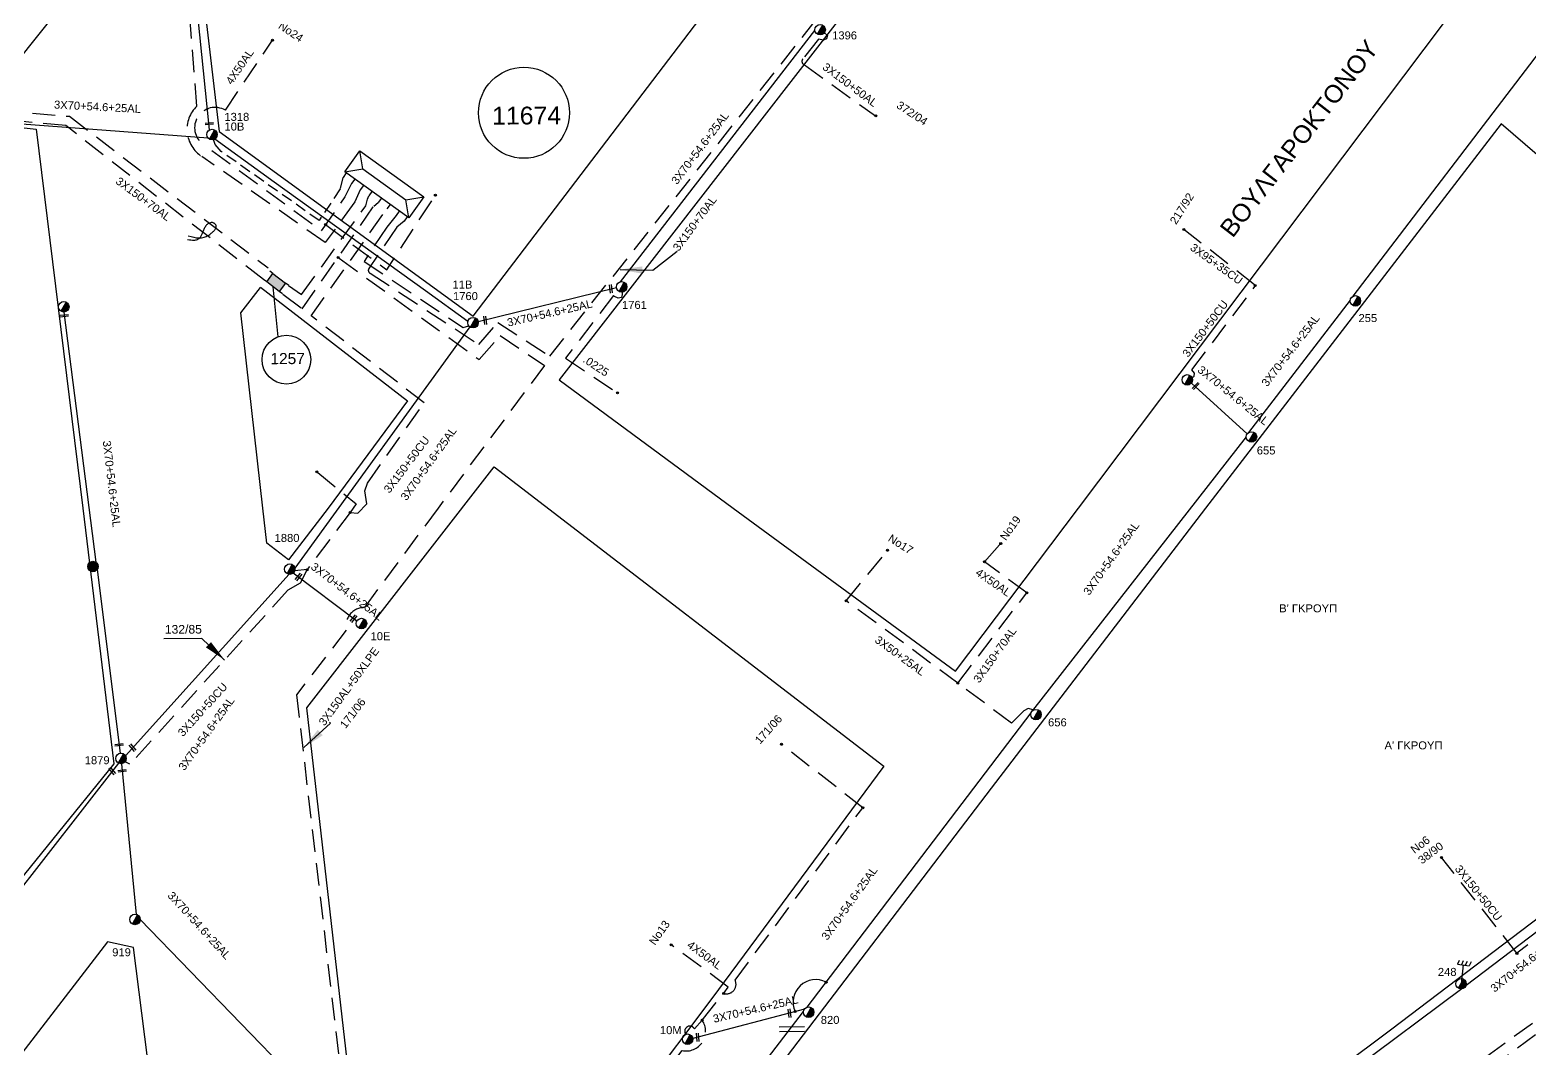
# Model space of a CAD drawing. Header units: millimetres. Extents: x 926 to 2032, y 728 to 1260.
# Drawn here: x 1541.9 to 1710.7, y 998 to 1112.6 of the extents above; entities that cross this region are included whole.
import ezdxf

# ---------------------------------------------------------------- set-up
doc = ezdxf.new("R2010")
doc.units = ezdxf.units.MM
doc.linetypes.add('DASHED', pattern=[19.05, 12.7, -6.35])
doc.linetypes.add('HIDDEN', pattern=[9.525, 6.35, -3.175])
for name, color, linetype in [('Link Box 4 Διευθύνσεων', 7, 'Continuous'), ('Άγνωστα', 7, 'Continuous'), ('Γείωση', 7, 'Continuous'), ('Επιγραφές - Σχήματα', 7, 'Continuous'), ('Καλώδια ΧΤ   3x150+50AL', 7, 'DASHED'), ('Καλώδια ΧΤ   3x150+50CU', 7, 'DASHED'), ('Καλώδια ΧΤ   3x150AL+50XLPE', 7, 'DASHED'), ('Καλώδια ΧΤ   3x95+35 CU', 7, 'DASHED'), ('Μηχανική τομή', 7, 'Continuous'), ('Στύλος Ξύλινος', 7, 'Continuous'), ('Στύλος Ξύλινος @ 1', 7, 'Continuous'), ('Στύλος ΦΜ', 7, 'Continuous'), ('Στύλος ΦΜ @ 1', 7, 'Continuous'), ('Συνδέσεις', 7, 'Continuous'), ('Συνεστραμμένα ΧΤ   3x70+54.6+25 AL', 7, 'SYN_LINE'), ('Τομή', 7, 'Continuous'), ('Υποσταθμός πόλεως', 7, 'Continuous'), ('Υπόβαθρο ΔΕΗ', 7, 'Continuous'), ('Υπόγεια καλώδια Δικτύου ΧΤ και Παρ. ΧΤ - 3X150+70 AL', 7, 'DASHED'), ('Υπόγεια καλώδια Παροχών ΧΤ   .0225', 7, 'DASHED'), ('Υπόγεια καλώδια Παροχών ΧΤ   4x50AL', 7, 'DASHED')]:
    doc.layers.add(name, color=color, linetype=linetype)
doc.styles.get("Standard").update_dxf_attribs({"font": 'arial.ttf'})
doc.linetypes.add('SYN_LINE', pattern='A,0.5,-0.0001,["/\\/\\/\\/",Standard,S=0.1,R=0,X=0,Y=-0.05],-0.25', length=0.7501)
doc.dimstyles.new('ISO-25', dxfattribs={"dimtxt": 2.5, "dimasz": 2.5, "dimexe": 1.25, "dimexo": 0.625, "dimtad": 1, "dimtxsty": 'Standard', "dimcen": 2.5, "dimadec": 0, "dimazin": 0, "dimtfac": 1, "dimtmove": 0, "dimatfit": 3, "dimfxl": 1, "dimarcsym": 0})

# ---------------------------------------------------------------- blocks, each defined once
blk = doc.blocks.new('ΥΠΑΡΧΩΝ ΤΣΙΜΕΝΤΕΝΙΟΣ ΣΤΥΛΟΣ')
at = {"layer": 'Στύλος ΦΜ'}
blk.add_hatch(color=256, dxfattribs=at).paths.add_polyline_path([(-1.29, -2.28, 0.574793), (2.62, 0, 0.268822), (1.3, 2.27)])
blk.add_line((-1.29, -2.28), (1.3, 2.27), dxfattribs=at)
blk.add_circle((0, 0), 2.62, dxfattribs=at)
at = {"layer": 'Στύλος ΦΜ', "flags": 4}
for tag, p in [('ΑΡΙΘΜΟΣ', (-4.68, 8.05)), ('ΤΥΠΟΣ', (-4.91, 3.03))]:
    blk.add_attdef(tag, p, '', height=4, dxfattribs=at)
blk = doc.blocks.new('ΜΗΧΑΝΙΚΗ ΤΟΜΗ')
at = {"layer": 'Μηχανική τομή', "ltscale": 40}
for p, q in [((-1.89, 0.78), (1.89, 0.78)), ((1.89, 0), (-1.89, 0))]:
    blk.add_line(p, q, dxfattribs=at)
blk = doc.blocks.new('_ΣΥΝΔΕΣΗ')
at = {"layer": 'Συνδέσεις', "linetype": 'SYN_LINE', "ltscale": 40}
blk.add_hatch(color=256, dxfattribs=at).paths.add_polyline_path([(0.5, -0.01, 1), (-0.5, -0.01, 1)])
at = {"layer": 'Συνδέσεις'}
blk.add_circle((0, -0.01), 0.5, dxfattribs=at)
blk = doc.blocks.new('ΥΠΟΣΤΑΘΜΟΣ ΠΟΛΕΩΣ 8 ΑΝΑΧΩΡΗΣΕΩΝ')
at = {"layer": 'Υποσταθμός πόλεως', "linetype": 'Continuous', "ltscale": 40}
for p, q in [((-8.18, -2.82), (-8.18, -4)), ((-5.9, -2.82), (-5.9, -4)), ((-3.55, -2.82), (-3.55, -4)), ((-1.28, -2.82), (-1.28, -4)), ((1.23, -2.82), (1.23, -4)), ((3.56, -2.82), (3.56, -4)), ((6.03, -2.82), (6.03, -4)), ((8.16, -2.82), (8.16, -4))]:
    blk.add_line(p, q, dxfattribs=at)
blk.add_lwpolyline([(-8.57, 2.82), (8.57, 2.82), (8.57, -2.82), (-8.57, -2.82)], close=True, dxfattribs=at)
for points in [[(-5.75, 0), (-8.57, 2.82)], [(5.75, 0), (8.57, 2.82)], [(-8.57, -2.82), (-5.75, 0)], [(-5.75, 0), (5.75, 0)], [(8.57, -2.82), (5.75, 0)]]:
    blk.add_lwpolyline(points, dxfattribs=at)
at = {"layer": 'Υποσταθμός πόλεως', "linetype": 'SYN_LINE', "ltscale": 40, "flags": 1}
for tag, p in [('ΜΕΤΑΣΧΗΜΑΤΙΣΜΟΣ', (9.59, 1.44)), ('ΙΣΧΥΣ', (9.57, -1.35)), ('ΑΡΙΘΜΟΣ', (9.69, -4.07))]:
    blk.add_attdef(tag, p, '', height=1.8, dxfattribs=at)
blk = doc.blocks.new('LINK BOX 4 ΑΝΑΧΩΡΗΣΕΩΝ')
at = {"layer": 'Link Box 4 Διευθύνσεων', "ltscale": 40}
blk.add_hatch(color=256, dxfattribs=at).paths.add_polyline_path([(-3.54, 0), (-3.54, -4.67), (3.54, -4.67), (3.54, 0)])
for p, q in [((-3.54, 0), (-5.33, 0)), ((5.33, 0), (3.54, 0)), ((-3.54, -4.67), (-5.33, -4.67)), ((5.33, -4.67), (3.54, -4.67))]:
    blk.add_line(p, q, dxfattribs=at)
blk.add_lwpolyline([(-3.54, -4.67), (-3.54, 0), (3.54, 0), (3.54, -4.67)], close=True, dxfattribs=at)
blk = doc.blocks.new('ΥΠΑΡΧΩΝ ΞΥΛΙΝΟΣ ΣΤΥΛΟΣ')
at = {"layer": 'Στύλος Ξύλινος'}
h = blk.add_hatch(color=7, dxfattribs=at)
h.paths.add_polyline_path([(-2.62, 0, 0.270008), (-1.29, -2.28), (1.3, 2.27, 0.576266)])
h.paths.add_polyline_path([(-1.29, -2.28, 0.574793), (2.62, 0, 0.268822), (1.3, 2.27)])
at = {"layer": 'Στύλος Ξύλινος', "color": 7}
blk.add_line((-1.29, -2.28), (1.3, 2.27), dxfattribs=at)
blk.add_circle((0, 0), 2.62, dxfattribs=at)
at = {"layer": 'Στύλος Ξύλινος', "flags": 4}
for tag, p in [('ΑΡΙΘΜΟΣ', (-4.91, 8.6)), ('ΤΥΠΟΣ', (-4.85, 3.39))]:
    blk.add_attdef(tag, p, '', height=4, dxfattribs=at)
blk = doc.blocks.new('ΓΕΙΩΣΗ')
at = {"layer": 'Γείωση', "ltscale": 40}
for p, q in [((-2.34, 11.45), (-3, 9.45)), ((-0.34, 11.45), (-1, 9.45)), ((0, 9.45), (0, 0)), ((1.66, 11.45), (1, 9.45)), ((3.66, 11.45), (3, 9.45))]:
    blk.add_line(p, q, dxfattribs=at)
blk.add_lwpolyline([(-3, 9.45), (3, 9.45)], dxfattribs=at)
blk = doc.blocks.new('ΤΟΜΗ')
at = {"layer": 'Τομή', "ltscale": 40}
for p, q in [((-5.68, 0), (5.68, 0)), ((5.68, -2.33), (-5.68, -2.33))]:
    blk.add_line(p, q, dxfattribs=at)

msp = doc.modelspace()

# ---------------------------------------------------------------- linework, layer by layer
at = {"layer": 'Άγνωστα', "color": 85, "linetype": 'HIDDEN', "ltscale": 0.2}
msp.add_lwpolyline([(1577.12, 1096.04), (1576.8, 1094.74), (1574.43, 1091.19), (1563.43, 1098.95), (1562.74, 1099.73), (1562.56, 1100.3)], dxfattribs=at)
at = {"layer": 'Άγνωστα', "color": 2, "linetype": 'DASHED', "ltscale": 0.2}
msp.add_lwpolyline([(1583.09, 1091.76), (1582.04, 1090.46), (1579.5, 1086.59), (1590.65, 1079.14), (1591.28, 1079.35)], dxfattribs=at)
at = {"layer": 'Άγνωστα', "color": 62, "linetype": 'DASHED', "ltscale": 0.2}
msp.add_lwpolyline([(1654.78, 1036.17), (1654.21, 1036.29), (1653.72, 1036.06), (1652.32, 1034.64), (1646.29, 1039.16), (1633.74, 1048.42), (1638.39, 1054.1)], dxfattribs=at)
msp.add_lwpolyline([(1619.95, 1004.26, 0.652794), (1621.23, 1005.75), (1635.59, 1025.15), (1626.45, 1032.28)], format="xyb", dxfattribs=at)
at = {"layer": 'Άγνωστα'}
msp.add_arc((1630.29, 1003.28), 2.53, 61.8499, 204.8631, dxfattribs=at)
at = {"layer": 'Επιγραφές - Σχήματα'}
for points in [[(1559.72, 1089.48), (1560.06, 1089.38), (1560.36, 1089.31), (1560.62, 1089.26), (1560.85, 1089.24), (1561.04, 1089.24), (1561.21, 1089.25), (1561.36, 1089.28), (1561.49, 1089.32), (1561.62, 1089.36), (1561.74, 1089.41), (1561.84, 1089.45), (1561.95, 1089.51), (1562.04, 1089.56), (1562.13, 1089.62), (1562.22, 1089.69), (1562.3, 1089.75), (1562.38, 1089.81), (1562.45, 1089.88), (1562.52, 1089.95), (1562.58, 1090.01), (1562.64, 1090.08), (1562.69, 1090.15), (1562.74, 1090.21), (1562.78, 1090.27), (1562.81, 1090.33), (1562.83, 1090.39), (1562.85, 1090.44), (1562.86, 1090.49), (1562.86, 1090.54), (1562.85, 1090.59), (1562.84, 1090.64), (1562.82, 1090.69), (1562.79, 1090.73), (1562.76, 1090.78), (1562.72, 1090.82), (1562.67, 1090.85), (1562.62, 1090.89), (1562.56, 1090.91), (1562.5, 1090.93), (1562.43, 1090.95), (1562.36, 1090.95), (1562.29, 1090.95), (1562.21, 1090.93), (1562.14, 1090.91), (1562.06, 1090.89), (1561.99, 1090.85), (1561.91, 1090.8), (1561.85, 1090.75), (1561.78, 1090.69), (1561.72, 1090.62), (1561.66, 1090.54), (1561.61, 1090.46), (1561.55, 1090.37), (1561.51, 1090.29), (1561.46, 1090.19), (1561.42, 1090.1), (1561.38, 1090.01), (1561.34, 1089.92), (1561.31, 1089.83), (1561.27, 1089.74), (1561.24, 1089.66), (1561.2, 1089.57), (1561.17, 1089.49), (1561.13, 1089.42), (1561.09, 1089.35), (1561.05, 1089.29), (1561.01, 1089.23), (1560.96, 1089.17), (1560.9, 1089.13), (1560.84, 1089.08), (1560.77, 1089.05), (1560.7, 1089.02), (1560.62, 1088.99), (1560.53, 1088.97), (1560.43, 1088.96), (1560.31, 1088.96), (1560.18, 1088.96), (1560.02, 1088.97), (1559.85, 1088.99), (1559.64, 1089.02)], [(1569.24, 1083.75), (1569.79, 1078.1)]]:
    msp.add_lwpolyline(points, dxfattribs=at)
for centre, radius in [((1597.48, 1103.31), 5.12), ((1570.76, 1075.54), 2.74)]:
    msp.add_circle(centre, radius, dxfattribs=at)
at = {"layer": 'Καλώδια ΧΤ   3x150+50AL', "color": 2, "ltscale": 0.2}
msp.add_lwpolyline([(1631.27, 1112.3), (1631.61, 1111.99), (1631.53, 1111.62), (1631.17, 1111.46), (1630.6, 1111.58), (1628.84, 1109.35, 0.513874), (1629.03, 1108.69), (1637.04, 1102.95)], format="xyb", dxfattribs=at)
at = {"layer": 'Καλώδια ΧΤ   3x150+50CU', "color": 173, "ltscale": 0.2}
for points in [[(1560.68, 1104.06), (1558.64, 1129.8)], [(1579.07, 1094.65), (1578.46, 1093.29), (1575.13, 1088.7), (1561.25, 1098.4)]]:
    msp.add_lwpolyline(points, dxfattribs=at)
at = {"layer": 'Καλώδια ΧΤ   3x150+50CU', "color": 151, "ltscale": 0.2}
for points in [[(1577.93, 1058.35), (1578.8, 1058.27), (1579.79, 1059.34), (1579.59, 1060.8), (1579.86, 1061.66), (1586.26, 1070.68), (1573.55, 1080.46), (1582.06, 1092.5)], [(1574.28, 1062.86), (1578.61, 1059.32), (1577.93, 1058.35), (1573.11, 1051.94), (1571.69, 1051.78)], [(1573.11, 1051.94), (1572.3, 1050.41), (1570.91, 1049.6), (1553.16, 1030.04), (1552.6, 1030.31)]]:
    msp.add_lwpolyline(points, dxfattribs=at)
at = {"layer": 'Καλώδια ΧΤ   3x150+50CU', "color": 62, "ltscale": 0.2}
msp.add_lwpolyline([(1672.64, 1073.52), (1672.86, 1073.67), (1672.91, 1074.03), (1672.63, 1074.39), (1679.7, 1083.76)], dxfattribs=at)
at = {"layer": 'Καλώδια ΧΤ   3x150+50CU', "color": 133, "ltscale": 0.2}
msp.add_lwpolyline([(1777.66, 1076.25), (1777.77, 1074.4), (1761.42, 1054.18), (1761.54, 1053.87), (1761.9, 1053.4), (1762.02, 1053.04), (1761.8, 1052.59), (1754.89, 1044.72), (1737.68, 1031.14), (1737.67, 1030.69), (1737.64, 1030.28), (1737.39, 1030.04), (1734.67, 1028.17), (1709.19, 1008.77), (1700.7, 1019.55)], dxfattribs=at)
at = {"layer": 'Καλώδια ΧΤ   3x150+50CU', "color": 173, "ltscale": 0.2}
msp.add_arc((1563.18, 1101.45), 3.61, 133.787, 237.5519, dxfattribs=at)
at = {"layer": 'Καλώδια ΧΤ   3x150AL+50XLPE', "color": 62, "ltscale": 0.2}
for points in [[(1576.68, 1086.96), (1592.43, 1075.55), (1594.81, 1078.25), (1599.79, 1074.9), (1587.83, 1058.85), (1579.54, 1047.68, 0.467499), (1577.47, 1045.12), (1571.89, 1037.83), (1577.4, 990.72), (1577.51, 989.76)], [(1577.4, 990.72, -0.59733), (1577.78, 987.29), (1580.98, 961.46), (1588.34, 961.32), (1602.43, 980.55), (1615.27, 997.83, 0.674448), (1617.53, 1001.24, -8.869926)]]:
    msp.add_lwpolyline(points, format="xyb", dxfattribs=at)
at = {"layer": 'Καλώδια ΧΤ   3x150AL+50XLPE', "color": 133, "ltscale": 0.2}
msp.add_lwpolyline([(1781.84, 1037.07), (1759.93, 1036.55), (1720.17, 1007.61), (1704.21, 996.01), (1707.78, 990.7)], dxfattribs=at)
at = {"layer": 'Καλώδια ΧΤ   3x150AL+50XLPE', "color": 151, "ltscale": 0.2}
msp.add_lwpolyline([(1741.96, 1022.22), (1705.88, 995.63), (1708.62, 991.28)], dxfattribs=at)
at = {"layer": 'Καλώδια ΧΤ   3x95+35 CU', "color": 62, "ltscale": 0.2}
msp.add_lwpolyline([(1679.68, 1083.97), (1671.73, 1090.17)], dxfattribs=at)
at = {"layer": 'Συνεστραμμένα ΧΤ   3x70+54.6+25 AL', "color": 173, "ltscale": 20}
msp.add_line((1571.07, 1051.4), (1552.64, 1031), dxfattribs=at)
at = {"layer": 'Συνεστραμμένα ΧΤ   3x70+54.6+25 AL', "color": 85, "ltscale": 20}
for points in [[(1535.95, 1103.46), (1558.28, 1131.43)], [(1562.1, 1101.38), (1560.58, 1116.54)], [(1535.98, 1102.45), (1561.94, 1100.48)], [(1562.69, 1100.36), (1569.39, 1095.54), (1586.41, 1083.31), (1591.18, 1079.86)]]:
    msp.add_lwpolyline(points, dxfattribs=at)
at = {"layer": 'Συνεστραμμένα ΧΤ   3x70+54.6+25 AL', "color": 2, "ltscale": 20}
for points in [[(1608.34, 1084.31), (1630.21, 1112.55)], [(1592.33, 1079.83), (1607.88, 1083.66)], [(1736.81, 1030.45), (1703.46, 1005.16)], [(1702.97, 1004.76), (1666.2, 977.35)]]:
    msp.add_lwpolyline(points, dxfattribs=at)
at = {"layer": 'Συνεστραμμένα ΧΤ   3x70+54.6+25 AL', "color": 62, "ltscale": 20}
for points in [[(1711.7, 1110.13), (1690.73, 1082.67)], [(1690.43, 1082.25), (1678.97, 1067.33)], [(1678.85, 1067.21), (1672.57, 1072.91)], [(1678.73, 1066.85), (1654.7, 1036.07)], [(1629.35, 1002.71), (1654.53, 1035.83)], [(1629.03, 1002.49), (1616.47, 999.19)]]:
    msp.add_lwpolyline(points, dxfattribs=at)
at = {"layer": 'Συνεστραμμένα ΧΤ   3x70+54.6+25 AL', "color": 151, "ltscale": 20}
for points in [[(1545.71, 1080.9), (1549.33, 1052.75)], [(1549.48, 1051.95), (1552.05, 1031.27)], [(1552.2, 1030.1), (1553.87, 1013.15)], [(1554.31, 1012.56), (1576.94, 989.19)], [(1606.19, 972.57), (1628.93, 1002.24)]]:
    msp.add_lwpolyline(points, dxfattribs=at)
at = {"layer": 'Συνεστραμμένα ΧΤ   3x70+54.6+25 AL', "color": 173, "ltscale": 20}
for points in [[(1591.39, 1079.24), (1571.71, 1052.09)], [(1551.88, 1030.16), (1535.47, 1009.17)]]:
    msp.add_lwpolyline(points, dxfattribs=at)
at = {"layer": 'Συνεστραμμένα ΧΤ   3x70+54.6+25 AL', "ltscale": 20}
msp.add_lwpolyline([(1578.68, 1046.13), (1571.52, 1051.54)], dxfattribs=at)
at = {"layer": 'Υπόβαθρο ΔΕΗ'}
for points in [[(1583.24, 1162.95), (1559.64, 1131.55), (1563.19, 1101.19), (1591.75, 1080.45), (1639.16, 1142.64)], [(1670.76, 1162.95), (1664.73, 1155.1), (1640.67, 1123.81), (1601.43, 1073.28), (1621.03, 1058.85), (1646.03, 1040.52), (1659.87, 1058.85), (1710.2, 1125.67), (1717.98, 1135.86), (1722.39, 1141.78), (1693.76, 1162.95)], [(1567.85, 1083.68), (1584.38, 1070.9), (1575.44, 1058.85), (1570.99, 1053.04), (1568.54, 1054.91), (1568.11, 1058.85), (1565.63, 1080.79), (1567.86, 1083.67)]]:
    msp.add_lwpolyline(points, dxfattribs=at)
for points in [[(1489.55, 953.84), (1448.74, 991.58), (1477.19, 1027.72), (1501.58, 1058.85), (1535.91, 1102.23), (1542.62, 1101.48), (1547.84, 1058.85), (1551.34, 1030.07), (1489.55, 953.84), (1489.55, 953.84)], [(1634.55, 954.76), (1652.79, 968.58), (1695.12, 1000.29), (1715.96, 1016.08), (1737.39, 1032.3), (1754.09, 1045.01), (1747.9, 1058.85), (1741.7, 1072.57), (1707.42, 1102.08), (1674.16, 1058.85), (1650.05, 1027.34), (1624.19, 993.44), (1594.49, 954.76), (1584.27, 941.2), (1586.35, 922.15), (1593.74, 923.59), (1606.79, 933.59)], [(1594.13, 1063.49), (1637.98, 1029.82), (1618.6, 1003.69), (1587.26, 961.98), (1581.56, 961.97), (1573.07, 1036.37), (1594.13, 1063.49), (1594.13, 1063.49)], [(1560.48, 954.76), (1553.54, 1009.43), (1550.64, 1010.07), (1508.03, 954.76), (1499.57, 943.81), (1528.05, 917.19), (1541.79, 904.46), (1555.85, 923.66), (1563.07, 933.28)]]:
    msp.add_lwpolyline(points, close=True, dxfattribs=at)
at = {"layer": 'Υπόγεια καλώδια Δικτύου ΧΤ και Παρ. ΧΤ - 3X150+70 AL', "color": 6, "ltscale": 0.2}
msp.add_lwpolyline([(1583.99, 1091.12), (1583.18, 1090.45), (1580.03, 1085.78, 0.46542), (1580.18, 1085.26), (1592.41, 1077.24), (1594.54, 1079.71), (1600.4, 1075.94), (1629.99, 1113.3), (1646.57, 1134.34), (1656.76, 1147.49), (1660.04, 1151.77)], format="xyb", dxfattribs=at)
at = {"layer": 'Υπόγεια καλώδια Δικτύου ΧΤ και Παρ. ΧΤ - 3X150+70 AL', "color": 30, "ltscale": 0.2}
for points in [[(1538.4, 1103.6), (1546.35, 1102.91), (1568.69, 1085.86)], [(1545.93, 1101.86), (1537.18, 1102.71)], [(1568.18, 1084.55), (1545.93, 1101.86)], [(1571.01, 1083.87), (1572.45, 1082.88), (1579.7, 1092.85), (1579.87, 1093.6), (1580.02, 1093.96)]]:
    msp.add_lwpolyline(points, dxfattribs=at)
at = {"layer": 'Υπόγεια καλώδια Δικτύου ΧΤ και Παρ. ΧΤ - 3X150+70 AL', "color": 62, "ltscale": 0.2}
for points in [[(1570.37, 1082.89), (1572.54, 1081.26), (1580.6, 1092.82), (1581.08, 1093.21)], [(1646.29, 1039.16), (1654.04, 1049.31)]]:
    msp.add_lwpolyline(points, dxfattribs=at)
at = {"layer": 'Υπόγεια καλώδια Παροχών ΧΤ   .0225', "color": 2, "ltscale": 0.2}
msp.add_lwpolyline([(1608.52, 1083.15), (1608.54, 1082.88), (1608.44, 1082.55), (1608.08, 1082.45), (1607.68, 1082.64), (1607.54, 1082.74), (1602.17, 1075.71), (1607.89, 1071.87)], dxfattribs=at)
at = {"layer": 'Υπόγεια καλώδια Παροχών ΧΤ   4x50AL', "color": 27, "ltscale": 0.2, "flags": 128}
for points in [[(1563.89, 1103.59), (1569.12, 1111.37)], [(1561.86, 1103.73), (1561.95, 1103.79)], [(1560.63, 1102.58), (1560.68, 1102.64)], [(1578.08, 1095.36), (1577.34, 1093.85), (1574.67, 1090.02), (1561.4, 1099.76)], [(1575.17, 1090.73), (1582.05, 1085.66), (1587.45, 1093.93)]]:
    msp.add_lwpolyline(points, dxfattribs=at)
at = {"layer": 'Υπόγεια καλώδια Παροχών ΧΤ   4x50AL', "color": 62, "ltscale": 0.2}
msp.add_lwpolyline([(1654.04, 1049.31), (1649.28, 1052.82), (1651.11, 1054.85)], dxfattribs=at)
msp.add_lwpolyline([(1615.68, 999.66, -1.065281), (1616.65, 1000.29), (1617.53, 1001.24), (1619.97, 1004.29), (1620.46, 1004.97), (1614.05, 1009.73)], format="xyb", dxfattribs=at)
at = {"layer": 'Υπόγεια καλώδια Παροχών ΧΤ   4x50AL', "color": 27, "ltscale": 0.2}
msp.add_arc((1562.72, 1101.62), 2.29, 59.3563, 234.6358, dxfattribs=at)

# ---------------------------------------------------------------- block references
at = {"layer": 'Link Box 4 Διευθύνσεων', "xscale": 0.2499999999999677, "yscale": 0.2499999999999677, "zscale": 0.2499999999999677, "rotation": 322.8961304489214}
msp.add_blockref('LINK BOX 4 ΑΝΑΧΩΡΗΣΕΩΝ', (1569.95, 1084.68), dxfattribs=at)
at = {"layer": 'Γείωση', "xscale": 0.2249999999999022, "yscale": 0.2249999999999022, "zscale": 0.2249999999999022, "rotation": 353.1620827774733}
msp.add_blockref('ΓΕΙΩΣΗ', (1702.9, 1005.35), dxfattribs=at)
at = {"layer": 'Μηχανική τομή'}
for p, xscale, yscale, zscale, rotation in [((1562.08, 1102.18), 0.2499999999994402, 0.2499999999994402, 0.2499999999994402, 185.7395190275062), ((1607.35, 1083.52), 0.2499999999993824, 0.2499999999993824, 0.2499999999993824, 97.42575815409745), ((1545.77, 1080.58), 0.2499999999994873, 0.2499999999994873, 0.2499999999994873, 186.1921416342978), ((1593.21, 1079.98), 0.2499999999993824, 0.2499999999993824, 0.2499999999993824, 97.42575815409745), ((1672.98, 1072.65), 0.2499999999995626, 0.2499999999995626, 0.2499999999995626, 225.5151736621973), ((1572.18, 1051.04), 0.2499999999992906, 0.2499999999992906, 0.2499999999992906, 49.80415036920037), ((1578.39, 1046.35), 0.2499999999992906, 0.2499999999992906, 0.2499999999992906, 49.80415036920037), ((1551.92, 1032.32), 0.249999999999312, 0.249999999999312, 0.249999999999312, 186.4339407156739), ((1553.51, 1031.96), 0.2499999999992954, 0.2499999999992954, 0.2499999999992954, 131.0092747956138), ((1551.23, 1029.34), 0.2499999999992954, 0.2499999999992954, 0.2499999999992954, 131.0092747956138), ((1552.27, 1029.4), 0.249999999999312, 0.249999999999312, 0.249999999999312, 186.4339407156739), ((1627.25, 1002.02), 0.2499999999992748, 0.2499999999992748, 0.2499999999992748, 275.5616494156041), ((1616.92, 999.31), 0.2499999999992748, 0.2499999999992748, 0.2499999999992748, 275.5616494156041)]:
    msp.add_blockref('ΜΗΧΑΝΙΚΗ ΤΟΜΗ', p, dxfattribs=dict(at, xscale=xscale, yscale=yscale, zscale=zscale, rotation=rotation))
at = {"layer": 'Στύλος Ξύλινος @ 1', "ltscale": 40, "xscale": 0.2249999999999091, "yscale": 0.2249999999999091, "zscale": 0.2249999999999091}
msp.add_blockref('ΥΠΑΡΧΩΝ ΞΥΛΙΝΟΣ ΣΤΥΛΟΣ', (1548.99, 1052.27), dxfattribs=at)
at = {"layer": 'Στύλος ΦΜ @ 1', "ltscale": 40}
ref = msp.add_blockref('ΥΠΑΡΧΩΝ ΤΣΙΜΕΝΤΕΝΙΟΣ ΣΤΥΛΟΣ', (1630.8, 1112.65), dxfattribs=dict(at, xscale=0.2249999999999091, yscale=0.2249999999999091, zscale=0.2249999999999091))
ref.add_attrib('ΤΥΠΟΣ', '1396', (1632.15, 1111.56), dxfattribs={"layer": 'Στύλος ΦΜ', "height": 0.9, "flags": 4})
ref = msp.add_blockref('ΥΠΑΡΧΩΝ ΤΣΙΜΕΝΤΕΝΙΟΣ ΣΤΥΛΟΣ', (1562.39, 1100.86), dxfattribs=dict(at, xscale=0.2249999999999091, yscale=0.2249999999999091, zscale=0.2249999999999091))
ref.add_attrib('ΤΥΠΟΣ', '10B', (1563.79, 1101.31), dxfattribs={"layer": 'Στύλος ΦΜ', "height": 0.9, "flags": 4})
ref.add_attrib('ΑΡΙΘΜΟΣ', '1318', (1563.78, 1102.4), dxfattribs={"layer": 'Στύλος ΦΜ', "height": 0.9, "flags": 4})
ref = msp.add_blockref('ΥΠΑΡΧΩΝ ΤΣΙΜΕΝΤΕΝΙΟΣ ΣΤΥΛΟΣ', (1591.75, 1079.7), dxfattribs=dict(at, xscale=0.2249999999999091, yscale=0.2249999999999091, zscale=0.2249999999999091))
ref.add_attrib('ΤΥΠΟΣ', '1760', (1589.5, 1082.24), dxfattribs={"layer": 'Στύλος ΦΜ', "height": 0.9, "flags": 4})
ref.add_attrib('ΑΡΙΘΜΟΣ', '11B', (1589.44, 1083.54), dxfattribs={"layer": 'Στύλος ΦΜ', "height": 0.9, "flags": 4})
ref = msp.add_blockref('ΥΠΑΡΧΩΝ ΤΣΙΜΕΝΤΕΝΙΟΣ ΣΤΥΛΟΣ', (1608.47, 1083.73), dxfattribs=dict(at, xscale=0.2249999999999091, yscale=0.2249999999999091, zscale=0.2249999999999091))
ref.add_attrib('ΤΥΠΟΣ', '1761', (1608.51, 1081.25), dxfattribs={"layer": 'Στύλος ΦΜ', "height": 0.9, "flags": 4})
at = {"layer": 'Στύλος ΦΜ @ 1', "ltscale": 40, "xscale": 0.2249999999999091, "yscale": 0.2249999999999091, "zscale": 0.2249999999999091}
for p in [(1545.71, 1081.49), (1672.1, 1073.27)]:
    msp.add_blockref('ΥΠΑΡΧΩΝ ΤΣΙΜΕΝΤΕΝΙΟΣ ΣΤΥΛΟΣ', p, dxfattribs=at)
at = {"layer": 'Στύλος ΦΜ @ 1', "ltscale": 40}
ref = msp.add_blockref('ΥΠΑΡΧΩΝ ΤΣΙΜΕΝΤΕΝΙΟΣ ΣΤΥΛΟΣ', (1691.01, 1082.15), dxfattribs=dict(at, xscale=0.2249999999999091, yscale=0.2249999999999091, zscale=0.2249999999999091))
ref.add_attrib('ΤΥΠΟΣ', '255', (1691.36, 1079.77), dxfattribs={"layer": 'Στύλος ΦΜ', "height": 0.9, "flags": 4})
ref = msp.add_blockref('ΥΠΑΡΧΩΝ ΤΣΙΜΕΝΤΕΝΙΟΣ ΣΤΥΛΟΣ', (1679.32, 1066.85), dxfattribs=dict(at, xscale=0.2249999999999091, yscale=0.2249999999999091, zscale=0.2249999999999091))
ref.add_attrib('ΤΥΠΟΣ', '655', (1679.92, 1064.88), dxfattribs={"layer": 'Στύλος ΦΜ', "height": 0.9, "flags": 4})
ref = msp.add_blockref('ΥΠΑΡΧΩΝ ΤΣΙΜΕΝΤΕΝΙΟΣ ΣΤΥΛΟΣ', (1571.13, 1051.98), dxfattribs=dict(at, xscale=0.2249999999999091, yscale=0.2249999999999091, zscale=0.2249999999999091))
ref.add_attrib('ΤΥΠΟΣ', '1880', (1569.43, 1055.04), dxfattribs={"layer": 'Στύλος ΦΜ', "height": 0.9, "flags": 4})
ref = msp.add_blockref('ΥΠΑΡΧΩΝ ΤΣΙΜΕΝΤΕΝΙΟΣ ΣΤΥΛΟΣ', (1579.2, 1045.86), dxfattribs=dict(at, xscale=0.2249999999999091, yscale=0.2249999999999091, zscale=0.2249999999999091))
ref.add_attrib('ΤΥΠΟΣ', '10E', (1580.22, 1043.99), dxfattribs={"layer": 'Στύλος ΦΜ', "height": 0.9, "flags": 4})
ref = msp.add_blockref('ΥΠΑΡΧΩΝ ΤΣΙΜΕΝΤΕΝΙΟΣ ΣΤΥΛΟΣ', (1655.08, 1035.62), dxfattribs=dict(at, xscale=0.2249999999999091, yscale=0.2249999999999091, zscale=0.2249999999999091))
ref.add_attrib('ΤΥΠΟΣ', '656', (1656.44, 1034.3), dxfattribs={"layer": 'Στύλος ΦΜ', "height": 0.9, "flags": 4})
ref = msp.add_blockref('ΥΠΑΡΧΩΝ ΤΣΙΜΕΝΤΕΝΙΟΣ ΣΤΥΛΟΣ', (1552.15, 1030.69), dxfattribs=dict(at, xscale=0.2249999999999091, yscale=0.2249999999999091, zscale=0.2249999999999091))
ref.add_attrib('ΤΥΠΟΣ', '1879', (1548.07, 1030.04), dxfattribs={"layer": 'Στύλος ΦΜ', "height": 0.9, "flags": 4})
ref = msp.add_blockref('ΥΠΑΡΧΩΝ ΤΣΙΜΕΝΤΕΝΙΟΣ ΣΤΥΛΟΣ', (1553.72, 1012.58), dxfattribs=dict(at, xscale=0.2249999999999091, yscale=0.2249999999999091, zscale=0.2249999999999091))
ref.add_attrib('ΤΥΠΟΣ', '919', (1551.16, 1008.44), dxfattribs={"layer": 'Στύλος ΦΜ', "height": 0.9, "flags": 4})
ref = msp.add_blockref('ΥΠΑΡΧΩΝ ΤΣΙΜΕΝΤΕΝΙΟΣ ΣΤΥΛΟΣ', (1702.9, 1005.35), dxfattribs=dict(at, xscale=0.2249999999999091, yscale=0.2249999999999091, zscale=0.2249999999999091))
ref.add_attrib('ΤΥΠΟΣ', '248', (1700.29, 1006.23), dxfattribs={"layer": 'Στύλος ΦΜ', "height": 0.9, "flags": 4})
ref = msp.add_blockref('ΥΠΑΡΧΩΝ ΤΣΙΜΕΝΤΕΝΙΟΣ ΣΤΥΛΟΣ', (1629.51, 1002.15), dxfattribs=dict(at, xscale=0.2249999999999091, yscale=0.2249999999999091, zscale=0.2249999999999091))
ref.add_attrib('ΤΥΠΟΣ', '820', (1630.87, 1000.83), dxfattribs={"layer": 'Στύλος ΦΜ', "height": 0.9, "flags": 4})
ref = msp.add_blockref('ΥΠΑΡΧΩΝ ΤΣΙΜΕΝΤΕΝΙΟΣ ΣΤΥΛΟΣ', (1615.89, 999.11), dxfattribs=dict(at, xscale=0.2249999999999091, yscale=0.2249999999999091, zscale=0.2249999999999091))
ref.add_attrib('ΤΥΠΟΣ', '10M', (1612.77, 999.68), dxfattribs={"layer": 'Στύλος ΦΜ', "height": 0.9, "flags": 4})
at = {"layer": 'Συνδέσεις'}
for p, xscale, yscale, zscale in [((1569.19, 1111.46), 0.2249999999999091, 0.2249999999999091, 0.2249999999999091), ((1637.06, 1102.97), 0.2249999999999091, 0.2249999999999091, 0.2249999999999091), ((1587.51, 1094.03), 0.2249999999999091, 0.2249999999999091, 0.2249999999999091), ((1575.17, 1090.74), 0.2249999999999091, 0.2249999999999091, 0.2249999999999091), ((1671.7, 1090.18), 0.2249999999999091, 0.2249999999999091, 0.2249999999999091), ((1576.59, 1087.03), 0.2249999999999091, 0.2249999999999091, 0.2249999999999091), ((1679.74, 1083.87), 0.2249999999999091, 0.2249999999999091, 0.2249999999999091), ((1607.99, 1071.81), 0.2249999999999091, 0.2249999999999091, 0.2249999999999091), ((1574.19, 1062.93), 0.2249999999999091, 0.2249999999999091, 0.2249999999999091), ((1577.93, 1058.35), 0.2249999999999091, 0.2249999999999091, 0.2249999999999091), ((1651.11, 1054.85), 0.2249999999999091, 0.2249999999999091, 0.2249999999999091), ((1638.39, 1054.1), 0.2249999999999091, 0.2249999999999091, 0.2249999999999091), ((1573.09, 1051.91), 0.2249999999999091, 0.2249999999999091, 0.2249999999999091), ((1649.28, 1052.82), 0.2249999999999091, 0.2249999999999091, 0.2249999999999091), ((1633.74, 1048.42), 0.2249999999999091, 0.2249999999999091, 0.2249999999999091), ((1654.04, 1049.31), 0.2249999999999091, 0.2249999999999091, 0.2249999999999091), ((1646.29, 1039.16), 0.2249999999999091, 0.2249999999999091, 0.2249999999999091), ((1626.45, 1032.28), 0.2249999999999091, 0.2249999999999091, 0.2249999999999091), ((1635.59, 1025.15), 0.2249999999999091, 0.2249999999999091, 0.2249999999999091), ((1700.7, 1019.55), 0.2249999999999091, 0.2249999999999091, 0.2249999999999091), ((1614.05, 1009.73), 0.2249999999999091, 0.2249999999999091, 0.2249999999999091), ((1709.19, 1008.77), 0.2249999999999091, 0.2249999999999091, 0.2249999999999091), ((1619.95, 1004.26), 0.2249999999999091, 0.2249999999999091, 0.2249999999999091), ((1631.48, 1005.51), 0.2250000000000227, 0.2250000000000227, 0.2250000000000227), ((1627.99, 1002.22), 0.2250000000000227, 0.2250000000000227, 0.2250000000000227), ((1617.53, 1001.24), 0.2249999999999091, 0.2249999999999091, 0.2249999999999091)]:
    msp.add_blockref('_ΣΥΝΔΕΣΗ', p, dxfattribs=dict(at, xscale=xscale, yscale=yscale, zscale=zscale))
at = {"layer": 'Τομή', "xscale": 0.2500000000000145, "yscale": 0.2500000000000145, "zscale": 0.2500000000000145, "rotation": 0.9686185130863676}
msp.add_blockref('ΤΟΜΗ', (1627.62, 1000.53), dxfattribs=at)
at = {"layer": 'Υποσταθμός πόλεως', "xscale": 0.5175511164850065, "yscale": 0.5175511164850065, "zscale": 0.5175511164850065, "rotation": 324.360349457364}
msp.add_blockref('ΥΠΟΣΤΑΘΜΟΣ ΠΟΛΕΩΣ 8 ΑΝΑΧΩΡΗΣΕΩΝ', (1581.77, 1095.26), dxfattribs=at)

# ---------------------------------------------------------------- texts
at = {"layer": 'Επιγραφές - Σχήματα', "color": 7, "char_height": 0.9, "width": 84.1859, "attachment_point": 1}
for s, insert, rotation in [('No24', (1570.26, 1113.62), 326.2791), ('372/04', (1639.79, 1104.69), 326.5779), ('217/92', (1670.08, 1091.15), 57.6205), ('No19', (1650.96, 1055.64), 54.5893), ('No17', (1638.83, 1055.96), 328.0246), ('3X50+25AL', (1637.39, 1044.56), 323.9342), ('171/06', (1576.69, 1034.52), 52.7073), ('171/06', (1623.37, 1032.83), 48.0989), ('No6', (1697.11, 1020.66), 36.9685), ('38/90', (1697.95, 1019.47), 36.9685), ('No13', (1611.48, 1010.13), 54.5893)]:
    msp.add_mtext(s, dxfattribs=dict(at, insert=insert, rotation=rotation))
at = {"layer": 'Επιγραφές - Σχήματα', "width": 22.6323, "attachment_point": 1}
for s, insert, char_height, rotation in [('ΒΟΥΛΓΑΡΟΚΤΟΝΟΥ', (1675.62, 1090.36), 2, 52.2397), ('11674', (1593.89, 1103.98), 2, 0.2692), ('1257', (1568.95, 1076.28), 1.25, 0.2692), ('{\\H1.083x;132/85}', (1557.08, 1045.69), 0.9, 0.2692)]:
    msp.add_mtext(s, dxfattribs=dict(at, insert=insert, char_height=char_height, rotation=rotation))
at = {"layer": 'Επιγραφές - Σχήματα', "color": 1, "char_height": 0.9, "width": 17.6718, "attachment_point": 1}
for s, insert in [("Β' ΓΚΡΟΥΠ", (1682.44, 1048.02)), ("Α' ΓΚΡΟΥΠ", (1694.29, 1032.61))]:
    msp.add_mtext(s, dxfattribs=dict(at, insert=insert))
at = {"layer": 'Καλώδια ΧΤ   3x150+50AL', "color": 7, "insert": (1631.51, 1109), "char_height": 0.9, "width": 84.1859, "attachment_point": 1, "rotation": 323.2545}
msp.add_mtext('3X150+50AL', dxfattribs=at)
at = {"layer": 'Καλώδια ΧΤ   3x150+50CU', "color": 7, "char_height": 0.9, "width": 84.1859, "attachment_point": 1}
for insert, rotation in [((1671.47, 1076.27), 52.9715), ((1581.63, 1060.99), 52.8848), ((1558.45, 1033.68), 47.8488), ((1702.84, 1018.81), 308.7183)]:
    msp.add_mtext('3X150+50CU', dxfattribs=dict(at, insert=insert, rotation=rotation))
at = {"layer": 'Καλώδια ΧΤ   3x150AL+50XLPE', "color": 7, "insert": (1577.79, 1038.79), "char_height": 0.9, "width": 13.9242, "attachment_point": 5, "rotation": 53.8287}
msp.add_mtext('3X150AL+50XLPE', dxfattribs=at)
at = {"layer": 'Καλώδια ΧΤ   3x95+35 CU', "color": 7, "insert": (1672.86, 1088.69), "char_height": 0.9, "width": 84.1859, "attachment_point": 1, "rotation": 324.1674}
msp.add_mtext('3X95+35CU', dxfattribs=at)
at = {"layer": 'Συνεστραμμένα ΧΤ   3x70+54.6+25 AL', "color": 7, "char_height": 0.9, "width": 84.1859, "attachment_point": 1}
for insert, rotation in [((1544.64, 1104.69), 357.0364), ((1613.98, 1095.71), 52.9716), ((1595.51, 1080.13), 12.888), ((1680.37, 1072.97), 52.4145), ((1673.74, 1074.94), 321.2048), ((1583.53, 1060.13), 54.3437), ((1550.99, 1066.48), 276.632), ((1660.33, 1049.48), 54.3437), ((1573.96, 1052.79), 322.675), ((1558.54, 1029.77), 54.3437), ((1630.87, 1010.69), 54.3437), ((1557.98, 1015.82), 312.5358), ((1706.1, 1005.03), 38.5931), ((1618.66, 1001.82), 13.1714)]:
    msp.add_mtext('3X70+54.6+25AL', dxfattribs=dict(at, insert=insert, rotation=rotation))
at = {"layer": 'Υπόγεια καλώδια Δικτύου ΧΤ και Παρ. ΧΤ - 3X150+70 AL', "color": 7, "char_height": 0.9, "width": 84.1859, "attachment_point": 1}
for insert, rotation in [((1552, 1096.15), 323.4451), ((1614.15, 1088.19), 53.4448), ((1647.96, 1039.62), 54.3825)]:
    msp.add_mtext('3X150+70AL', dxfattribs=dict(at, insert=insert, rotation=rotation))
at = {"layer": 'Υπόγεια καλώδια Παροχών ΧΤ   .0225', "color": 7, "insert": (1604.53, 1076.08), "char_height": 0.9, "width": 84.1859, "attachment_point": 1, "rotation": 326.5779}
msp.add_mtext('.0225', dxfattribs=at)
at = {"layer": 'Υπόγεια καλώδια Παροχών ΧΤ   4x50AL', "color": 7, "char_height": 0.9, "width": 84.1859, "attachment_point": 1}
for insert, rotation in [((1563.87, 1106.9), 55.6992), ((1648.7, 1052.13), 325.3177), ((1616.27, 1010.25), 323.7984)]:
    msp.add_mtext('4X50AL', dxfattribs=dict(at, insert=insert, rotation=rotation))

# ---------------------------------------------------------------- leaders
for points in [[(1563.8, 1041.76), (1561.26, 1044.17), (1556.96, 1044.14)], [(1572.72, 1031.91), (1575.7, 1034.65), (1575.59, 1034.76)]]:
    msp.add_leader(points, dimstyle='ISO-25', override={"dimgap": 0.625, "dimtad": 0})
at = {"layer": 'Επιγραφές - Σχήματα'}
msp.add_leader([(1608.3, 1085.67), (1611.96, 1085.6), (1614.7, 1087.73)], dimstyle='ISO-25', override={"dimgap": 0.625, "dimtad": 0}, dxfattribs=at)

doc.saveas('drawing.dxf')
